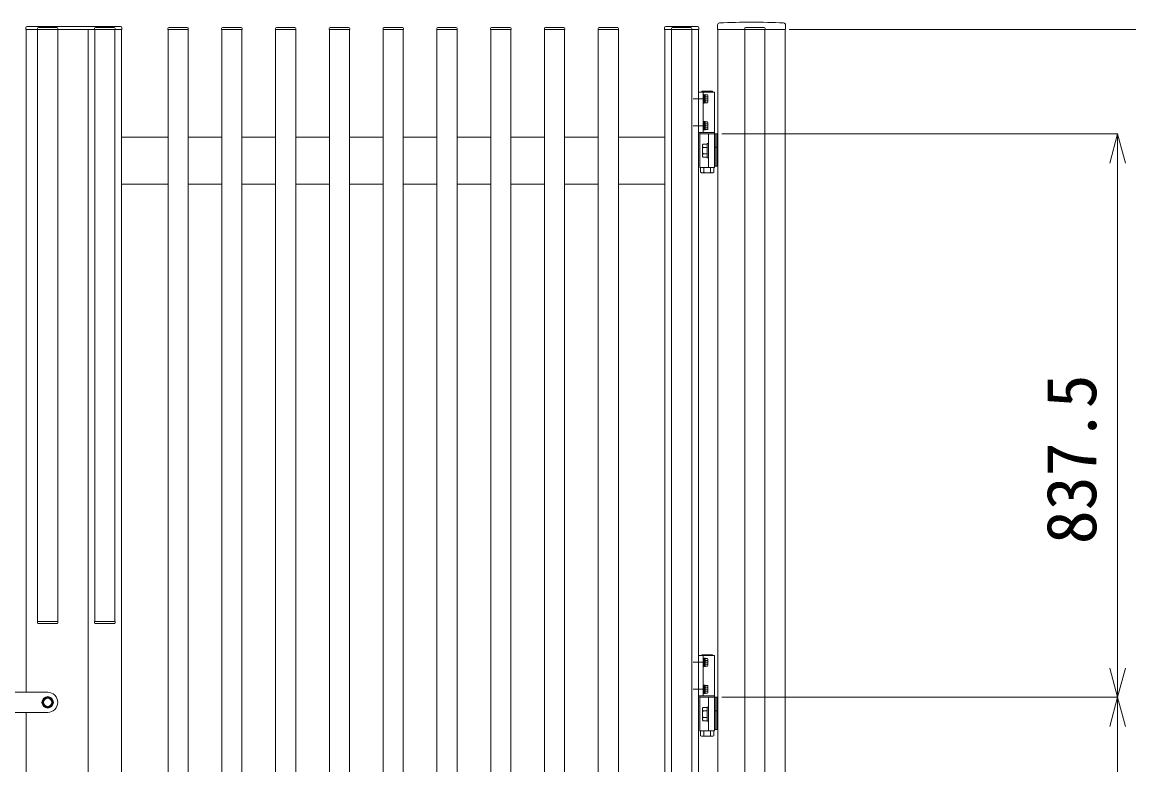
# Model space of a CAD drawing. Units: millimetres, scale not verified. Extents: x -6116 to 6499, y -4320 to 4590.
# Drawn here: x 3178 to 4824, y -113 to 991 of the extents above; entities that cross this region are included whole.
import ezdxf
from ezdxf.enums import TextEntityAlignment as Align

# ---------------------------------------------------------------- set-up
doc = ezdxf.new("R2010")
doc.units = ezdxf.units.MM
doc.header["$LTSCALE"] = 20
doc.linetypes.add('CHAIN1', pattern=[8, 5, -1, 1, -1])
doc.linetypes.add('CHAIN2', pattern=[12, 9, -1, 1, -1])
doc.layers.add('0-0_0', color=7, linetype='Continuous', lineweight=9)
doc.styles.add('ＭＳ ゴシック', font='')
doc.styles.get('ＭＳ ゴシック').set_extended_font_data('MS Gothic')

msp = doc.modelspace()

# ---------------------------------------------------------------- linework, layer by layer
at = {"layer": '0-0_0'}
for p, q in [((3183.21, 982.36), (3183.21, 979.86)), ((3183.21, 979.86), (3326.21, 979.86)), ((3183.71, 979.86), (3183.71, -5.14)), ((3324.21, 984.36), (3185.21, 984.36)), ((3200.51, 981.36), (3200.51, 979.86)), ((3200.71, 979.86), (3200.71, 99.86)), ((3202.01, 982.86), (3229.41, 982.86)), ((3230.71, 979.86), (3230.71, 99.86)), ((3230.91, 981.36), (3230.91, 979.86)), ((3275.71, 979.86), (3275.71, -920.14)), ((3285.51, 981.36), (3285.51, 979.86)), ((3285.71, 979.86), (3285.71, 99.86)), ((3287.01, 982.86), (3314.41, 982.86)), ((3315.71, 979.86), (3315.71, 99.86)), ((3315.91, 981.36), (3315.91, 979.86)), ((3325.71, 979.86), (3325.71, -920.14)), ((3326.21, 982.36), (3326.21, 979.86)), ((3394.51, 981.36), (3394.51, 979.86)), ((3424.91, 979.86), (3394.51, 979.86)), ((3394.71, 979.86), (3394.71, -920.14)), ((3423.41, 982.86), (3396.01, 982.86)), ((3424.71, 979.86), (3424.71, -920.14)), ((3424.91, 981.36), (3424.91, 979.86)), ((3474.51, 981.36), (3474.51, 979.86)), ((3504.91, 979.86), (3474.51, 979.86)), ((3474.71, 979.86), (3474.71, -920.14)), ((3503.41, 982.86), (3476.01, 982.86)), ((3504.71, 979.86), (3504.71, -920.14)), ((3504.91, 981.36), (3504.91, 979.86)), ((3554.51, 981.36), (3554.51, 979.86)), ((3584.91, 979.86), (3554.51, 979.86)), ((3554.71, 979.86), (3554.71, -920.14)), ((3583.41, 982.86), (3556.01, 982.86)), ((3584.71, 979.86), (3584.71, -920.14)), ((3584.91, 981.36), (3584.91, 979.86)), ((3634.51, 981.36), (3634.51, 979.86)), ((3664.91, 979.86), (3634.51, 979.86)), ((3634.71, 979.86), (3634.71, -920.14)), ((3663.41, 982.86), (3636.01, 982.86)), ((3664.71, 979.86), (3664.71, -920.14)), ((3664.91, 981.36), (3664.91, 979.86)), ((3714.51, 981.36), (3714.51, 979.86)), ((3744.91, 979.86), (3714.51, 979.86)), ((3714.71, 979.86), (3714.71, -920.14)), ((3743.41, 982.86), (3716.01, 982.86)), ((3744.71, 979.86), (3744.71, -920.14)), ((3744.91, 981.36), (3744.91, 979.86)), ((3794.51, 981.36), (3794.51, 979.86)), ((3824.91, 979.86), (3794.51, 979.86)), ((3794.71, 979.86), (3794.71, -920.14)), ((3823.41, 982.86), (3796.01, 982.86)), ((3824.71, 979.86), (3824.71, -920.14)), ((3824.91, 981.36), (3824.91, 979.86)), ((3874.51, 981.36), (3874.51, 979.86)), ((3904.91, 979.86), (3874.51, 979.86)), ((3874.71, 979.86), (3874.71, -920.14)), ((3903.41, 982.86), (3876.01, 982.86)), ((3904.71, 979.86), (3904.71, -920.14)), ((3904.91, 981.36), (3904.91, 979.86)), ((3954.51, 981.36), (3954.51, 979.86)), ((3984.91, 979.86), (3954.51, 979.86)), ((3954.71, 979.86), (3954.71, -920.14)), ((3983.41, 982.86), (3956.01, 982.86)), ((3984.71, 979.86), (3984.71, -920.14)), ((3984.91, 981.36), (3984.91, 979.86)), ((4034.51, 981.36), (4034.51, 979.86)), ((4064.91, 979.86), (4034.51, 979.86)), ((4034.71, 979.86), (4034.71, -920.14)), ((4063.41, 982.86), (4036.01, 982.86)), ((4064.71, 979.86), (4064.71, -920.14)), ((4064.91, 981.36), (4064.91, 979.86)), ((4133.21, 982.36), (4133.21, 979.86)), ((4133.21, 979.86), (4184.21, 979.86)), ((4133.71, 979.86), (4133.71, -920.14)), ((4182.21, 984.36), (4135.21, 984.36)), ((4143.51, 981.36), (4143.51, 979.86)), ((4173.91, 979.86), (4143.51, 979.86)), ((4173.71, 979.86), (4143.71, 979.86)), ((4143.71, 979.86), (4143.71, -920.14)), ((4172.41, 982.86), (4145.01, 982.86)), ((4173.71, 979.86), (4173.71, -920.14)), ((4173.91, 981.36), (4173.91, 979.86)), ((4183.71, 979.86), (4183.71, -920.14)), ((4184.21, 982.36), (4184.21, 979.86)), ((4212.21, 979.86), (4212.21, 986.73)), ((4313.21, 979.86), (4212.21, 979.86)), ((4212.71, 979.86), (4212.71, -1420.14)), ((4252.51, 981.36), (4252.51, 979.86)), ((4282.91, 979.86), (4252.51, 979.86)), ((4282.71, 979.86), (4252.71, 979.86)), ((4252.71, 979.86), (4252.71, -920.14)), ((4281.41, 982.86), (4254.01, 982.86)), ((4282.71, 979.86), (4282.71, -920.14)), ((4282.91, 981.36), (4282.91, 979.86)), ((4312.71, 979.86), (4312.71, -1420.14)), ((4313.21, 979.86), (4313.21, 986.73)), ((4318.71, 979.86), (4993.41, 979.86)), ((4183.71, 886.86), (4207.71, 886.86)), ((4183.71, 886.86), (4183.71, 826.86)), ((4189.41, 888.06), (4204.01, 888.06)), ((4190.71, 886.86), (4190.71, 826.86)), ((4192.31, 883.11), (4190.71, 883.11)), ((4190.71, 883.11), (4190.71, 870.61)), ((4192.31, 883.11), (4192.31, 870.61)), ((4193.81, 882.96), (4192.31, 882.96)), ((4193.81, 876.86), (4192.31, 878.36)), ((4192.31, 876.86), (4193.81, 875.36)), ((4193.81, 870.76), (4193.81, 882.96)), ((4193.81, 882.64), (4197.31, 882.64)), ((4193.81, 879.75), (4197.31, 879.75)), ((4193.81, 873.98), (4197.31, 873.98)), ((4207.71, 886.86), (4207.71, 826.86)), ((4190.71, 870.61), (4192.31, 870.61)), ((4192.31, 870.76), (4193.81, 870.76)), ((4193.81, 871.09), (4197.31, 871.09)), ((4197.31, 871.09), (4197.81, 871.96)), ((4192.31, 843.11), (4190.71, 843.11)), ((4190.71, 843.11), (4190.71, 830.61)), ((4192.31, 843.11), (4192.31, 830.61)), ((4193.81, 842.96), (4192.31, 842.96)), ((4193.81, 830.76), (4193.81, 842.96)), ((4193.81, 842.64), (4197.31, 842.64)), ((4193.81, 839.75), (4197.31, 839.75)), ((4183.71, 826.86), (4207.71, 826.86)), ((4185.71, 774.86), (4185.71, 824.86)), ((4207.71, 824.86), (4185.71, 824.86)), ((4190.71, 830.61), (4192.31, 830.61)), ((4193.81, 836.86), (4192.31, 838.36)), ((4192.31, 836.86), (4193.81, 835.36)), ((4192.31, 830.76), (4193.81, 830.76)), ((4193.81, 833.98), (4197.31, 833.98)), ((4193.81, 831.09), (4197.31, 831.09)), ((4197.31, 831.09), (4197.81, 831.96)), ((4198.71, 774.86), (4198.71, 824.86)), ((4209.71, 824.86), (4207.71, 824.86)), ((4207.71, 824.86), (4207.71, 776.86)), ((4207.71, 774.86), (4207.71, 824.86)), ((4211.71, 824.86), (4209.71, 824.86)), ((4209.71, 824.86), (4209.71, 776.86)), ((4209.71, 776.86), (4209.71, 824.86)), ((4211.71, 776.86), (4211.71, 824.86)), ((4212.71, 824.86), (4211.71, 824.86)), ((4211.71, 824.86), (4211.71, 776.86)), ((4212.71, 776.86), (4212.71, 824.86)), ((4218.71, 824.86), (4807.68, 824.86)), ((4807.08, 824.86), (4795.43, 781.4)), ((4807.08, 824.86), (4807.08, -12.64)), ((4807.08, 824.86), (4818.72, 781.4)), ((3394.71, 819.86), (3325.71, 819.86)), ((3474.71, 819.86), (3424.71, 819.86)), ((3554.71, 819.86), (3504.71, 819.86)), ((3634.71, 819.86), (3584.71, 819.86)), ((3714.71, 819.86), (3664.71, 819.86)), ((3794.71, 819.86), (3744.71, 819.86)), ((3874.71, 819.86), (3824.71, 819.86)), ((3954.71, 819.86), (3904.71, 819.86)), ((4034.71, 819.86), (3984.71, 819.86)), ((4133.71, 819.86), (4064.71, 819.86)), ((4189.71, 807.21), (4189.71, 792.52)), ((4196.71, 809.66), (4190.61, 809.66)), ((4196.71, 810.36), (4196.71, 789.36)), ((4196.71, 809.66), (4196.71, 790.06)), ((4196.71, 804.76), (4190.61, 804.76)), ((4196.71, 794.97), (4190.61, 794.97)), ((4185.71, 774.86), (4207.71, 774.86)), ((4196.71, 790.06), (4190.61, 790.06)), ((4191.81, 774.86), (4191.81, 767.77)), ((4196.71, 789.36), (4198.71, 789.36)), ((4201.62, 774.86), (4201.62, 767.77)), ((4206.53, 774.86), (4206.53, 767.77)), ((4207.71, 776.86), (4209.71, 776.86)), ((4209.71, 776.86), (4211.71, 776.86)), ((4211.71, 776.86), (4212.71, 776.86)), ((4206.53, 767.77), (4204.96, 766.86)), ((3325.71, 749.86), (3394.71, 749.86)), ((3424.71, 749.86), (3474.71, 749.86)), ((3504.71, 749.86), (3554.71, 749.86)), ((3584.71, 749.86), (3634.71, 749.86)), ((3664.71, 749.86), (3714.71, 749.86)), ((3744.71, 749.86), (3794.71, 749.86)), ((3824.71, 749.86), (3874.71, 749.86)), ((3904.71, 749.86), (3954.71, 749.86)), ((3984.71, 749.86), (4034.71, 749.86)), ((4064.71, 749.86), (4133.71, 749.86)), ((3230.91, 99.86), (3200.51, 99.86)), ((3200.51, 98.36), (3200.51, 99.86)), ((3230.71, 99.86), (3200.71, 99.86)), ((3230.91, 98.36), (3230.91, 99.86)), ((3315.91, 99.86), (3285.51, 99.86)), ((3285.51, 98.36), (3285.51, 99.86)), ((3315.71, 99.86), (3285.71, 99.86)), ((3315.91, 98.36), (3315.91, 99.86)), ((3229.41, 96.86), (3202.01, 96.86)), ((3314.41, 96.86), (3287.01, 96.86)), ((4189.41, 50.56), (4204.01, 50.56)), ((4183.71, 49.36), (4207.71, 49.36)), ((4183.71, 49.36), (4183.71, -10.64)), ((4190.71, 49.36), (4190.71, -10.64)), ((4192.31, 45.61), (4190.71, 45.61)), ((4190.71, 45.61), (4190.71, 33.11)), ((4190.71, 33.11), (4192.31, 33.11)), ((4192.31, 45.61), (4192.31, 33.11)), ((4193.81, 45.46), (4192.31, 45.46)), ((4193.81, 39.36), (4192.31, 40.86)), ((4192.31, 39.36), (4193.81, 37.86)), ((4192.31, 33.26), (4193.81, 33.26)), ((4193.81, 33.26), (4193.81, 45.46)), ((4193.81, 45.14), (4197.31, 45.14)), ((4193.81, 42.25), (4197.31, 42.25)), ((4193.81, 36.48), (4197.31, 36.48)), ((4193.81, 33.59), (4197.31, 33.59)), ((4197.31, 33.59), (4197.81, 34.46)), ((4207.71, 49.36), (4207.71, -10.64)), ((4807.08, -12.64), (4795.43, 30.83)), ((4807.08, -12.64), (4818.72, 30.83)), ((4192.31, 5.61), (4190.71, 5.61)), ((4190.71, 5.61), (4190.71, -6.89)), ((4192.31, 5.61), (4192.31, -6.89)), ((4193.81, 5.46), (4192.31, 5.46)), ((4193.81, -0.64), (4192.31, 0.86)), ((4193.81, -6.74), (4193.81, 5.46)), ((4193.81, 5.14), (4197.31, 5.14)), ((4193.81, 2.25), (4197.31, 2.25)), ((3215.71, -5.14), (3142.68, -5.14)), ((4183.71, -10.64), (4207.71, -10.64)), ((4185.71, -62.64), (4185.71, -12.64)), ((4207.71, -12.64), (4185.71, -12.64)), ((4190.71, -6.89), (4192.31, -6.89)), ((4192.31, -0.64), (4193.81, -2.14)), ((4192.31, -6.74), (4193.81, -6.74)), ((4193.81, -3.52), (4197.31, -3.52)), ((4193.81, -6.41), (4197.31, -6.41)), ((4197.31, -6.41), (4197.81, -5.54)), ((4198.71, -62.64), (4198.71, -12.64)), ((4209.71, -12.64), (4207.71, -12.64)), ((4207.71, -12.64), (4207.71, -60.64)), ((4207.71, -62.64), (4207.71, -12.64)), ((4211.71, -12.64), (4209.71, -12.64)), ((4209.71, -12.64), (4209.71, -60.64)), ((4209.71, -60.64), (4209.71, -12.64)), ((4211.71, -60.64), (4211.71, -12.64)), ((4212.71, -12.64), (4211.71, -12.64)), ((4211.71, -12.64), (4211.71, -60.64)), ((4212.71, -60.64), (4212.71, -12.64)), ((4218.71, -12.64), (4807.68, -12.64)), ((4807.08, -12.64), (4795.43, -56.1)), ((4807.08, -12.64), (4807.08, -850.14)), ((4807.08, -12.64), (4818.72, -56.1)), ((4189.71, -30.29), (4189.71, -44.98)), ((4196.71, -27.84), (4190.61, -27.84)), ((4196.71, -32.74), (4190.61, -32.74)), ((4196.71, -27.14), (4196.71, -48.14)), ((4196.71, -27.84), (4196.71, -47.44)), ((3215.71, -35.14), (3150.71, -35.14)), ((3183.71, -35.14), (3183.71, -920.14)), ((4196.71, -42.53), (4190.61, -42.53)), ((4196.71, -47.44), (4190.61, -47.44)), ((4196.71, -48.14), (4198.71, -48.14)), ((4185.71, -62.64), (4207.71, -62.64)), ((4191.81, -62.64), (4191.81, -69.73)), ((4201.62, -62.64), (4201.62, -69.73)), ((4206.53, -62.64), (4206.53, -69.73)), ((4207.71, -60.64), (4209.71, -60.64)), ((4209.71, -60.64), (4211.71, -60.64)), ((4211.71, -60.64), (4212.71, -60.64)), ((4206.53, -69.73), (4204.96, -70.64))]:
    msp.add_line(p, q, dxfattribs=at)
at = {"layer": '0-0_0', "linetype": 'CHAIN2'}
for p, q in [((4197.81, 876.86), (4175.81, 876.86)), ((4197.81, 836.86), (4175.81, 836.86)), ((4197.81, 39.36), (4175.81, 39.36)), ((4197.81, -0.64), (4175.81, -0.64))]:
    msp.add_line(p, q, dxfattribs=at)
at = {"layer": '0-0_0', "linetype": 'CHAIN1'}
for p, q in [((4209.71, 804.86), (4207.71, 804.86)), ((4211.71, 804.86), (4209.71, 804.86)), ((4212.71, 804.86), (4211.71, 804.86)), ((4209.71, -32.64), (4207.71, -32.64)), ((4211.71, -32.64), (4209.71, -32.64)), ((4212.71, -32.64), (4211.71, -32.64))]:
    msp.add_line(p, q, dxfattribs=at)
at = {"layer": '0-0_0'}
for points in [[(4197.31, 882.64), (4197.81, 881.76), (4197.81, 871.96)], [(4197.31, 842.64), (4197.81, 841.76), (4197.81, 831.96)], [(4198.71, 789.36), (4198.71, 810.36), (4196.71, 810.36)], [(4186.9, 774.86), (4186.9, 767.77), (4188.46, 766.86), (4204.96, 766.86)], [(4197.31, 45.14), (4197.81, 44.26), (4197.81, 34.46)], [(4197.31, 5.14), (4197.81, 4.26), (4197.81, -5.54)], [(4198.71, -48.14), (4198.71, -27.14), (4196.71, -27.14)], [(4186.9, -62.64), (4186.9, -69.73), (4188.46, -70.64), (4204.96, -70.64)]]:
    msp.add_lwpolyline(points, dxfattribs=at)
for points in [[(4185.71, 826.86), (4185.71, 824.86), (4207.71, 824.86), (4207.71, 826.86)], [(3222.21, -16.38), (3215.71, -12.63), (3209.21, -16.38), (3209.21, -23.89), (3215.71, -27.64), (3222.21, -23.89)], [(4185.71, -10.64), (4185.71, -12.64), (4207.71, -12.64), (4207.71, -10.64)]]:
    msp.add_lwpolyline(points, close=True, dxfattribs=at)
for radius in [8.5, 7.7, 6.25]:
    msp.add_circle((3215.71, -20.14), radius, dxfattribs=at)
for centre, radius, start, end in [((4215.21, 986.73), 3, 92.73077, 180), ((4262.71, -9.14), 1000, 87.26923, 92.73077), ((4310.21, 986.73), 3, 0, 87.26923), ((3185.21, 982.36), 2, 90, 180), ((3202.01, 981.36), 1.5, 90, 180), ((3229.41, 981.36), 1.5, 0, 90), ((3287.01, 981.36), 1.5, 90, 180), ((3314.41, 981.36), 1.5, 0, 90), ((3324.21, 982.36), 2, 0, 90), ((3396.01, 981.36), 1.5, 90, 180), ((3423.41, 981.36), 1.5, 0, 90), ((3476.01, 981.36), 1.5, 90, 180), ((3503.41, 981.36), 1.5, 0, 90), ((3556.01, 981.36), 1.5, 90, 180), ((3583.41, 981.36), 1.5, 0, 90), ((3636.01, 981.36), 1.5, 90, 180), ((3663.41, 981.36), 1.5, 0, 90), ((3716.01, 981.36), 1.5, 90, 180), ((3743.41, 981.36), 1.5, 0, 90), ((3796.01, 981.36), 1.5, 90, 180), ((3823.41, 981.36), 1.5, 0, 90), ((3876.01, 981.36), 1.5, 90, 180), ((3903.41, 981.36), 1.5, 0, 90), ((3956.01, 981.36), 1.5, 90, 180), ((3983.41, 981.36), 1.5, 0, 90), ((4036.01, 981.36), 1.5, 90, 180), ((4063.41, 981.36), 1.5, 0, 90), ((4135.21, 982.36), 2, 90, 180), ((4145.01, 981.36), 1.5, 90, 180), ((4172.41, 981.36), 1.5, 0, 90), ((4182.21, 982.36), 2, 0, 90), ((4254.01, 981.36), 1.5, 90, 180), ((4281.41, 981.36), 1.5, 0, 90), ((4189.41, 886.86), 1.2, 90, 180), ((4194.81, 881.19), 2.89, 330.00001, 29.99999), ((4189.3, 876.86), 8.51, 340.18087, 19.81913), ((4194.81, 872.53), 2.89, 330.00001, 29.99999), ((4204.01, 886.86), 1.2, 0, 90), ((4194.81, 841.19), 2.89, 330.00001, 29.99999), ((4189.3, 836.86), 8.51, 340.18087, 19.81913), ((4194.81, 832.53), 2.89, 330.00001, 29.99999), ((4193.52, 807.21), 3.81, 139.92558, 220.07442), ((4203.53, 799.86), 13.82, 159.26919, 200.73081), ((4193.52, 792.52), 3.81, 139.92558, 220.07442), ((4189.35, 772.02), 4.91, 240.00001, 299.99999), ((4196.71, 780.64), 13.78, 249.13599, 290.864), ((4204.07, 772.02), 4.91, 240.00001, 299.99999), ((3202.01, 98.36), 1.5, 180, 270), ((3229.41, 98.36), 1.5, 270, 360), ((3287.01, 98.36), 1.5, 180, 270), ((3314.41, 98.36), 1.5, 270, 360), ((4189.41, 49.36), 1.2, 90, 180), ((4204.01, 49.36), 1.2, 0, 90), ((4194.81, 43.69), 2.89, 330.00001, 29.99999), ((4189.3, 39.36), 8.51, 340.18087, 19.81913), ((4194.81, 35.03), 2.89, 330.00001, 29.99999), ((4194.81, 3.69), 2.89, 330.00001, 29.99999), ((4189.3, -0.64), 8.51, 340.18087, 19.81913), ((3215.71, -20.14), 15, 270, 90), ((4194.81, -4.97), 2.89, 330.00001, 29.99999), ((4193.52, -30.29), 3.81, 139.92558, 220.07442), ((4203.53, -37.64), 13.82, 159.26919, 200.73081), ((4193.52, -44.98), 3.81, 139.92558, 220.07442), ((4189.35, -65.48), 4.91, 240.00001, 299.99999), ((4196.71, -56.86), 13.78, 249.13599, 290.864), ((4204.07, -65.48), 4.91, 240.00001, 299.99999)]:
    msp.add_arc(centre, radius, start, end, dxfattribs=at)

# ---------------------------------------------------------------- texts
at = {"layer": '0-0_0', "style": 'ＭＳ ゴシック'}
msp.add_text('837.5', height=74.23, rotation=90, dxfattribs=at).set_placement((4797.7, 214.86), align=Align.BOTTOM_LEFT)

doc.saveas('drawing.dxf')
